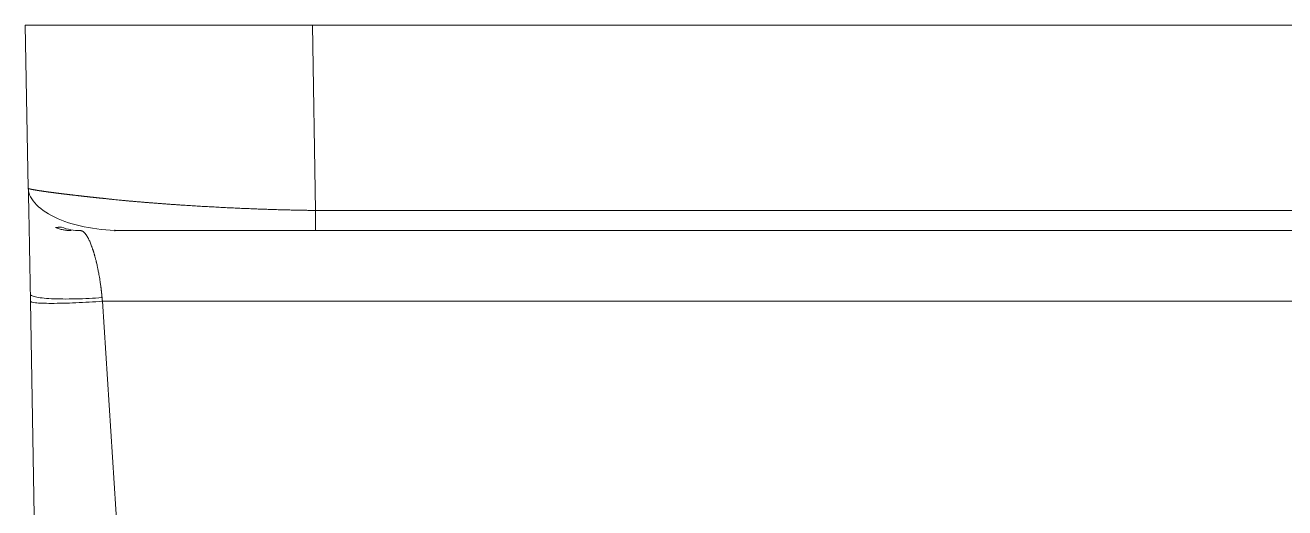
# Model space of a CAD drawing. Header units: millimetres. Extents: x 17284 to 19660, y -6011 to -2651.
# Drawn here: x 17740.5 to 17801.9, y -3376.5 to -3353 of the extents above; entities that cross this region are included whole.
import ezdxf

# ---------------------------------------------------------------- set-up
doc = ezdxf.new("R2010")
doc.units = ezdxf.units.MM

msp = doc.modelspace()

# ---------------------------------------------------------------- linework, layer by layer
at = {"linetype": 'Continuous', "lineweight": 18, "extrusion": (-1.22465e-16, -1, 0)}
for p, q in [((17754.518, -3353.045), (17740.521, -3353.045)), ((17740.658, -3360.981), (17740.521, -3353.045)), ((18023.801, -3353.045), (17754.518, -3353.045)), ((17744.891, -3363.006), (17744.892, -3363.066)), ((17745.162, -3363.046), (17745.162, -3363.028)), ((17985.713, -3363.045), (17754.675, -3363.045)), ((17740.779, -3366.483), (17742.799, -3482.337))]:
    msp.add_line(p, q, dxfattribs=at)
at = {"linetype": 'Continuous', "lineweight": 13, "extrusion": (-1.22465e-16, -1, 0)}
for p, q in [((17754.675, -3362.062), (17754.518, -3353.045)), ((17985.713, -3362.062), (17754.675, -3362.062)), ((17744.283, -3366.484), (17751.8, -3483.567)), ((17985.713, -3366.484), (17744.283, -3366.484))]:
    msp.add_line(p, q, dxfattribs=at)
at = {"linetype": 'Continuous', "lineweight": 18}
for points, degree, knots in [([(17740.658, -3360.981), (17740.689, -3361.271), (17740.957, -3361.801), (17742.039, -3362.505), (17743.531, -3362.944), (17744.724, -3363.041), (17745.366, -3363.045)], 3, [0, 0, 0, 0, 0.25676, 0.51098, 0.759841, 1, 1, 1, 1]), ([(17740.658, -3360.981), (17740.658, -3360.981), (17740.658, -3360.982), (17740.658, -3360.983), (17740.659, -3360.984), (17740.66, -3360.985), (17740.661, -3360.986), (17740.662, -3360.987), (17740.664, -3360.989), (17740.666, -3360.99), (17740.668, -3360.991), (17740.67, -3360.992), (17740.673, -3360.994), (17740.676, -3360.995), (17740.679, -3360.996), (17740.683, -3360.998), (17740.687, -3360.999), (17740.691, -3361), (17740.695, -3361.002), (17740.7, -3361.003), (17740.705, -3361.005), (17740.71, -3361.007), (17740.716, -3361.008), (17740.722, -3361.01), (17740.728, -3361.011), (17740.734, -3361.013), (17740.741, -3361.015), (17740.748, -3361.017), (17740.755, -3361.018), (17740.763, -3361.02), (17740.771, -3361.022), (17740.779, -3361.024), (17740.788, -3361.026), (17740.796, -3361.028), (17740.806, -3361.03), (17740.815, -3361.032), (17740.825, -3361.034), (17740.835, -3361.036), (17740.845, -3361.038), (17740.856, -3361.04), (17740.867, -3361.042), (17740.878, -3361.045), (17740.89, -3361.047), (17740.902, -3361.049), (17740.914, -3361.051), (17740.926, -3361.054), (17740.939, -3361.056), (17740.952, -3361.058), (17740.966, -3361.061), (17740.98, -3361.063), (17740.994, -3361.066), (17741.008, -3361.068), (17741.023, -3361.071), (17741.038, -3361.073), (17741.054, -3361.076), (17741.069, -3361.079), (17741.085, -3361.081), (17741.102, -3361.084), (17741.119, -3361.087), (17741.136, -3361.089), (17741.153, -3361.092), (17741.171, -3361.095), (17741.189, -3361.098), (17741.207, -3361.101), (17741.226, -3361.104), (17741.245, -3361.106), (17741.264, -3361.109), (17741.284, -3361.112), (17741.304, -3361.115), (17741.324, -3361.118), (17741.345, -3361.122), (17741.366, -3361.125), (17741.387, -3361.128), (17741.409, -3361.131), (17741.431, -3361.134), (17741.454, -3361.137), (17741.476, -3361.141), (17741.5, -3361.144), (17741.523, -3361.147), (17741.547, -3361.15), (17741.571, -3361.154), (17741.595, -3361.157), (17741.62, -3361.161), (17741.645, -3361.164), (17741.671, -3361.168), (17741.697, -3361.171), (17741.723, -3361.175), (17741.75, -3361.178), (17741.777, -3361.182), (17741.804, -3361.185), (17741.831, -3361.189), (17741.859, -3361.193), (17741.888, -3361.196), (17741.916, -3361.2), (17741.945, -3361.204), (17741.975, -3361.208), (17742.005, -3361.211), (17742.035, -3361.215), (17742.065, -3361.219), (17742.096, -3361.223), (17742.127, -3361.227), (17742.159, -3361.231), (17742.191, -3361.235), (17742.223, -3361.239), (17742.255, -3361.243), (17742.288, -3361.247), (17742.322, -3361.251), (17742.355, -3361.255), (17742.389, -3361.259), (17742.424, -3361.264), (17742.459, -3361.268), (17742.494, -3361.272), (17742.529, -3361.276), (17742.565, -3361.281), (17742.601, -3361.285), (17742.638, -3361.289), (17742.675, -3361.294), (17742.712, -3361.298), (17742.75, -3361.302), (17742.788, -3361.307), (17742.826, -3361.311), (17742.865, -3361.316), (17742.904, -3361.32), (17742.944, -3361.325), (17742.984, -3361.33), (17743.024, -3361.334), (17743.064, -3361.339), (17743.105, -3361.343), (17743.147, -3361.348), (17743.188, -3361.353), (17743.23, -3361.358), (17743.273, -3361.362), (17743.316, -3361.367), (17743.359, -3361.372), (17743.402, -3361.377), (17743.446, -3361.382), (17743.49, -3361.387), (17743.535, -3361.392), (17743.58, -3361.397), (17743.625, -3361.402), (17743.671, -3361.407), (17743.717, -3361.412), (17743.763, -3361.417), (17743.81, -3361.422), (17743.857, -3361.427), (17743.905, -3361.432), (17743.953, -3361.437), (17744.001, -3361.442), (17744.05, -3361.448), (17744.099, -3361.453), (17744.148, -3361.458), (17744.198, -3361.463), (17744.248, -3361.469), (17744.298, -3361.474), (17744.349, -3361.479), (17744.4, -3361.485), (17744.452, -3361.49), (17744.504, -3361.496), (17744.556, -3361.501), (17744.609, -3361.507), (17744.662, -3361.512), (17744.715, -3361.518), (17744.804, -3361.527), (17744.931, -3361.54), (17745.095, -3361.556), (17745.261, -3361.572), (17745.427, -3361.588), (17745.595, -3361.604), (17745.763, -3361.619), (17745.932, -3361.634), (17746.101, -3361.648), (17746.271, -3361.663), (17746.441, -3361.677), (17746.612, -3361.691), (17746.783, -3361.704), (17746.954, -3361.717), (17747.125, -3361.73), (17747.296, -3361.743), (17747.467, -3361.755), (17747.637, -3361.767), (17747.808, -3361.779), (17747.978, -3361.79), (17748.148, -3361.802), (17748.317, -3361.813), (17748.486, -3361.823), (17748.654, -3361.834), (17748.821, -3361.844), (17748.988, -3361.854), (17749.154, -3361.864), (17749.319, -3361.873), (17749.483, -3361.882), (17749.646, -3361.891), (17749.809, -3361.9), (17749.97, -3361.909), (17750.13, -3361.917), (17750.289, -3361.925), (17750.446, -3361.932), (17750.603, -3361.94), (17750.758, -3361.947), (17750.912, -3361.954), (17751.064, -3361.961), (17751.216, -3361.968), (17751.365, -3361.974), (17751.514, -3361.98), (17751.66, -3361.986), (17751.805, -3361.992), (17751.949, -3361.997), (17752.091, -3362.002), (17752.232, -3362.007), (17752.371, -3362.012), (17752.508, -3362.016), (17752.643, -3362.021), (17752.777, -3362.025), (17752.909, -3362.029), (17753.04, -3362.032), (17753.168, -3362.036), (17753.295, -3362.039), (17753.42, -3362.042), (17753.543, -3362.045), (17753.665, -3362.048), (17753.784, -3362.05), (17753.902, -3362.052), (17754.018, -3362.054), (17754.132, -3362.056), (17754.244, -3362.058), (17754.355, -3362.059), (17754.463, -3362.061), (17754.569, -3362.062), (17754.64, -3362.062), (17754.675, -3362.062)], 3, [0, 0, 0, 0, 0.002768, 0.005541, 0.008317, 0.011098, 0.013883, 0.016673, 0.019466, 0.022264, 0.025066, 0.027873, 0.030683, 0.033498, 0.036317, 0.03914, 0.041968, 0.044799, 0.047635, 0.050476, 0.05332, 0.056169, 0.059022, 0.061879, 0.064741, 0.067606, 0.070476, 0.073351, 0.076229, 0.079112, 0.081999, 0.08489, 0.087786, 0.090686, 0.09359, 0.096498, 0.09941, 0.102327, 0.105248, 0.108174, 0.111103, 0.114037, 0.116975, 0.119918, 0.122864, 0.125815, 0.128771, 0.13173, 0.134694, 0.137662, 0.140634, 0.143611, 0.146591, 0.149577, 0.152566, 0.15556, 0.158557, 0.16156, 0.164566, 0.167577, 0.170592, 0.173611, 0.176635, 0.179663, 0.182695, 0.185731, 0.188772, 0.191817, 0.194866, 0.19792, 0.200978, 0.20404, 0.207106, 0.210177, 0.213252, 0.216331, 0.219415, 0.222503, 0.225595, 0.228691, 0.231792, 0.234897, 0.238006, 0.24112, 0.244238, 0.24736, 0.250487, 0.253617, 0.256753, 0.259892, 0.263036, 0.266184, 0.269336, 0.272493, 0.275653, 0.278819, 0.281988, 0.285162, 0.28834, 0.291523, 0.294709, 0.2979, 0.301096, 0.304295, 0.307499, 0.310707, 0.31392, 0.317137, 0.320358, 0.323584, 0.326813, 0.330048, 0.333286, 0.336529, 0.339776, 0.343027, 0.346283, 0.349543, 0.352807, 0.356076, 0.359349, 0.362626, 0.365908, 0.369193, 0.372484, 0.375778, 0.379077, 0.38238, 0.385688, 0.389, 0.392316, 0.395636, 0.398961, 0.40229, 0.405624, 0.408961, 0.412303, 0.41565, 0.419001, 0.422356, 0.425715, 0.429079, 0.432447, 0.435819, 0.439196, 0.442577, 0.445962, 0.449352, 0.452746, 0.456145, 0.459547, 0.462954, 0.466366, 0.469781, 0.473202, 0.476626, 0.480055, 0.483488, 0.486925, 0.490367, 0.493813, 0.497263, 0.500718, 0.511108, 0.52141, 0.531626, 0.541754, 0.551796, 0.561751, 0.571619, 0.581399, 0.591093, 0.6007, 0.61022, 0.619653, 0.628999, 0.638259, 0.647431, 0.656516, 0.665515, 0.674426, 0.68325, 0.691988, 0.700639, 0.709202, 0.717679, 0.726069, 0.734372, 0.742588, 0.750717, 0.75876, 0.766715, 0.774583, 0.782365, 0.790059, 0.797667, 0.805188, 0.812622, 0.819969, 0.827229, 0.834402, 0.841489, 0.848488, 0.855401, 0.862227, 0.868966, 0.875618, 0.882183, 0.888661, 0.895053, 0.901358, 0.907576, 0.913707, 0.919751, 0.925708, 0.931579, 0.937363, 0.943059, 0.94867, 0.954193, 0.95963, 0.96498, 0.970243, 0.975419, 0.980509, 0.985512, 0.990428, 0.995257, 1, 1, 1, 1]), ([(17740.676, -3361.056), (17740.676, -3361.056), (17740.677, -3361.071), (17740.677, -3361.09), (17740.678, -3361.111)], 3, [0, 0, 0, 0, 0.000116, 1, 1, 1, 1]), ([(17740.773, -3366.132), (17740.764, -3365.627), (17740.753, -3365.031), (17740.742, -3364.41), (17740.731, -3363.831), (17740.721, -3363.247), (17740.711, -3362.736), (17740.701, -3362.228), (17740.684, -3361.429), (17740.677, -3361.118), (17740.677, -3361.107)], 2, [0, 0, 0, 0.198447, 0.198447, 0.396894, 0.396894, 0.595342, 0.595342, 0.793789, 0.992236, 1, 1, 1]), ([(17754.675, -3362.062), (17754.675, -3362.127), (17754.675, -3362.192), (17754.675, -3362.318), (17754.675, -3362.38), (17754.675, -3362.499), (17754.675, -3362.556), (17754.675, -3362.663), (17754.675, -3362.713), (17754.675, -3362.804), (17754.675, -3362.844), (17754.675, -3362.916), (17754.675, -3362.946), (17754.675, -3362.995), (17754.675, -3363.014), (17754.675, -3363.039), (17754.675, -3363.045), (17754.675, -3363.045)], 3, [0, 0, 0, 0, 0.125, 0.125, 0.25, 0.25, 0.375, 0.375, 0.5, 0.5, 0.625, 0.625, 0.75, 0.75, 0.875, 0.875, 1, 1, 1, 1]), ([(17742.761, -3363.045), (17742.755, -3363.045), (17742.74, -3363.045), (17742.713, -3363.044), (17742.677, -3363.043), (17742.633, -3363.041), (17742.58, -3363.037), (17742.518, -3363.031), (17742.447, -3363.022), (17742.367, -3363.008), (17742.278, -3362.989), (17742.179, -3362.964), (17742.084, -3362.934), (17742.023, -3362.911), (17741.996, -3362.901)], 3, [0, 0, 0, 0, 0.023625, 0.058005, 0.103302, 0.15972, 0.227507, 0.306946, 0.398355, 0.502088, 0.618516, 0.747962, 0.890728, 1, 1, 1, 1]), ([(17743.189, -3363.045), (17743.044, -3363.045), (17742.746, -3363.019), (17742.439, -3362.934), (17742.291, -3362.877)], 3, [0, 0, 0, 0, 0.509189, 1, 1, 1, 1]), ([(17754.675, -3363.045), (17754.506, -3363.045), (17754.061, -3363.045), (17753.777, -3363.045), (17753.452, -3363.045), (17752.849, -3363.045), (17752.247, -3363.045), (17751.028, -3363.045), (17749.918, -3363.045), (17748.762, -3363.045), (17747.767, -3363.045), (17746.729, -3363.045), (17745.905, -3363.045), (17745.62, -3363.045), (17745.36, -3363.045)], 2, [0, 0, 0, 0.057551, 0.057551, 0.115101, 0.115101, 0.230203, 0.230203, 0.460405, 0.460405, 0.690608, 0.690608, 0.92081, 0.92081, 1, 1, 1]), ([(17744.267, -3366.308), (17744.062, -3366.322), (17743.636, -3366.349), (17742.979, -3366.373), (17742.345, -3366.379), (17741.779, -3366.363), (17741.321, -3366.327), (17740.995, -3366.273), (17740.81, -3366.206), (17740.773, -3366.157), (17740.773, -3366.132)], 3, [0, 0, 0, 0, 0.124945, 0.250048, 0.375152, 0.500255, 0.625358, 0.750462, 0.875565, 1, 1, 1, 1])]:
    msp.add_open_spline(points, degree=degree, knots=knots, dxfattribs=at)
for points, degree in [([(17741.994, -3362.901), (17742.121, -3362.887), (17742.277, -3362.87)], 2), ([(17740.779, -3366.483), (17740.777, -3366.365), (17740.775, -3366.248), (17740.773, -3366.132)], 3)]:
    msp.add_open_spline(points, degree=degree, dxfattribs=at)
at = {"linetype": 'Continuous', "lineweight": 13}
for points, knots in [([(17744.267, -3366.308), (17744.267, -3366.298), (17744.265, -3366.279), (17744.262, -3366.25), (17744.26, -3366.222), (17744.257, -3366.195), (17744.255, -3366.167), (17744.252, -3366.141), (17744.249, -3366.114), (17744.246, -3366.088), (17744.244, -3366.062), (17744.241, -3366.036), (17744.238, -3366.01), (17744.235, -3365.984), (17744.232, -3365.959), (17744.229, -3365.933), (17744.226, -3365.908), (17744.223, -3365.882), (17744.219, -3365.857), (17744.216, -3365.831), (17744.213, -3365.806), (17744.209, -3365.781), (17744.206, -3365.755), (17744.195, -3365.678), (17744.178, -3365.555), (17744.152, -3365.394), (17744.128, -3365.253), (17744.1, -3365.099), (17744.069, -3364.941), (17744.037, -3364.786), (17744.011, -3364.671), (17743.994, -3364.595), (17743.979, -3364.532), (17743.964, -3364.472), (17743.947, -3364.404), (17743.929, -3364.337), (17743.913, -3364.282), (17743.901, -3364.238), (17743.891, -3364.205), (17743.881, -3364.17), (17743.871, -3364.135), (17743.86, -3364.1), (17743.848, -3364.063), (17743.84, -3364.034), (17743.832, -3364.01), (17743.825, -3363.989), (17743.815, -3363.958), (17743.798, -3363.907), (17743.779, -3363.853), (17743.753, -3363.781), (17743.723, -3363.702), (17743.684, -3363.61), (17743.644, -3363.521), (17743.614, -3363.458), (17743.592, -3363.416), (17743.578, -3363.391), (17743.564, -3363.366), (17743.55, -3363.343), (17743.538, -3363.324), (17743.526, -3363.304), (17743.511, -3363.279), (17743.489, -3363.247), (17743.466, -3363.215), (17743.442, -3363.185), (17743.419, -3363.157), (17743.392, -3363.129), (17743.364, -3363.106), (17743.337, -3363.086), (17743.311, -3363.071), (17743.286, -3363.061), (17743.263, -3363.054), (17743.242, -3363.049), (17743.223, -3363.047), (17743.205, -3363.045), (17743.194, -3363.045), (17743.189, -3363.045)], [0, 0, 0, 0, 0.005419, 0.010754, 0.016009, 0.021188, 0.026301, 0.031354, 0.036355, 0.041312, 0.046233, 0.051126, 0.055998, 0.060857, 0.06571, 0.070566, 0.075426, 0.080291, 0.085159, 0.090029, 0.094901, 0.099774, 0.104647, 0.109519, 0.144613, 0.176286, 0.204609, 0.229669, 0.27089, 0.30433, 0.329875, 0.347327, 0.356516, 0.372882, 0.38924, 0.405533, 0.421689, 0.429935, 0.438462, 0.447269, 0.456384, 0.465848, 0.47571, 0.48603, 0.489397, 0.495322, 0.503854, 0.515037, 0.538931, 0.551828, 0.580534, 0.613997, 0.645636, 0.677323, 0.688272, 0.699221, 0.710167, 0.721117, 0.732082, 0.737396, 0.750118, 0.770375, 0.790942, 0.806637, 0.829092, 0.851439, 0.873541, 0.896291, 0.916692, 0.934754, 0.95093, 0.965416, 0.978337, 0.989827, 1, 1, 1, 1]), ([(17744.283, -3366.484), (17743.871, -3366.514), (17742.979, -3366.567), (17741.73, -3366.599), (17740.927, -3366.567), (17740.779, -3366.513), (17740.779, -3366.483)], [0, 0, 0, 0, 0.249999, 0.500001, 0.750003, 1, 1, 1, 1]), ([(17744.283, -3366.484), (17744.282, -3366.476), (17744.281, -3366.456), (17744.277, -3366.419), (17744.273, -3366.368), (17744.269, -3366.329), (17744.267, -3366.308)], [0, 0, 0, 0, 0.134053, 0.336554, 0.626787, 1, 1, 1, 1])]:
    msp.add_open_spline(points, degree=3, knots=knots, dxfattribs=at)

doc.saveas('drawing.dxf')
